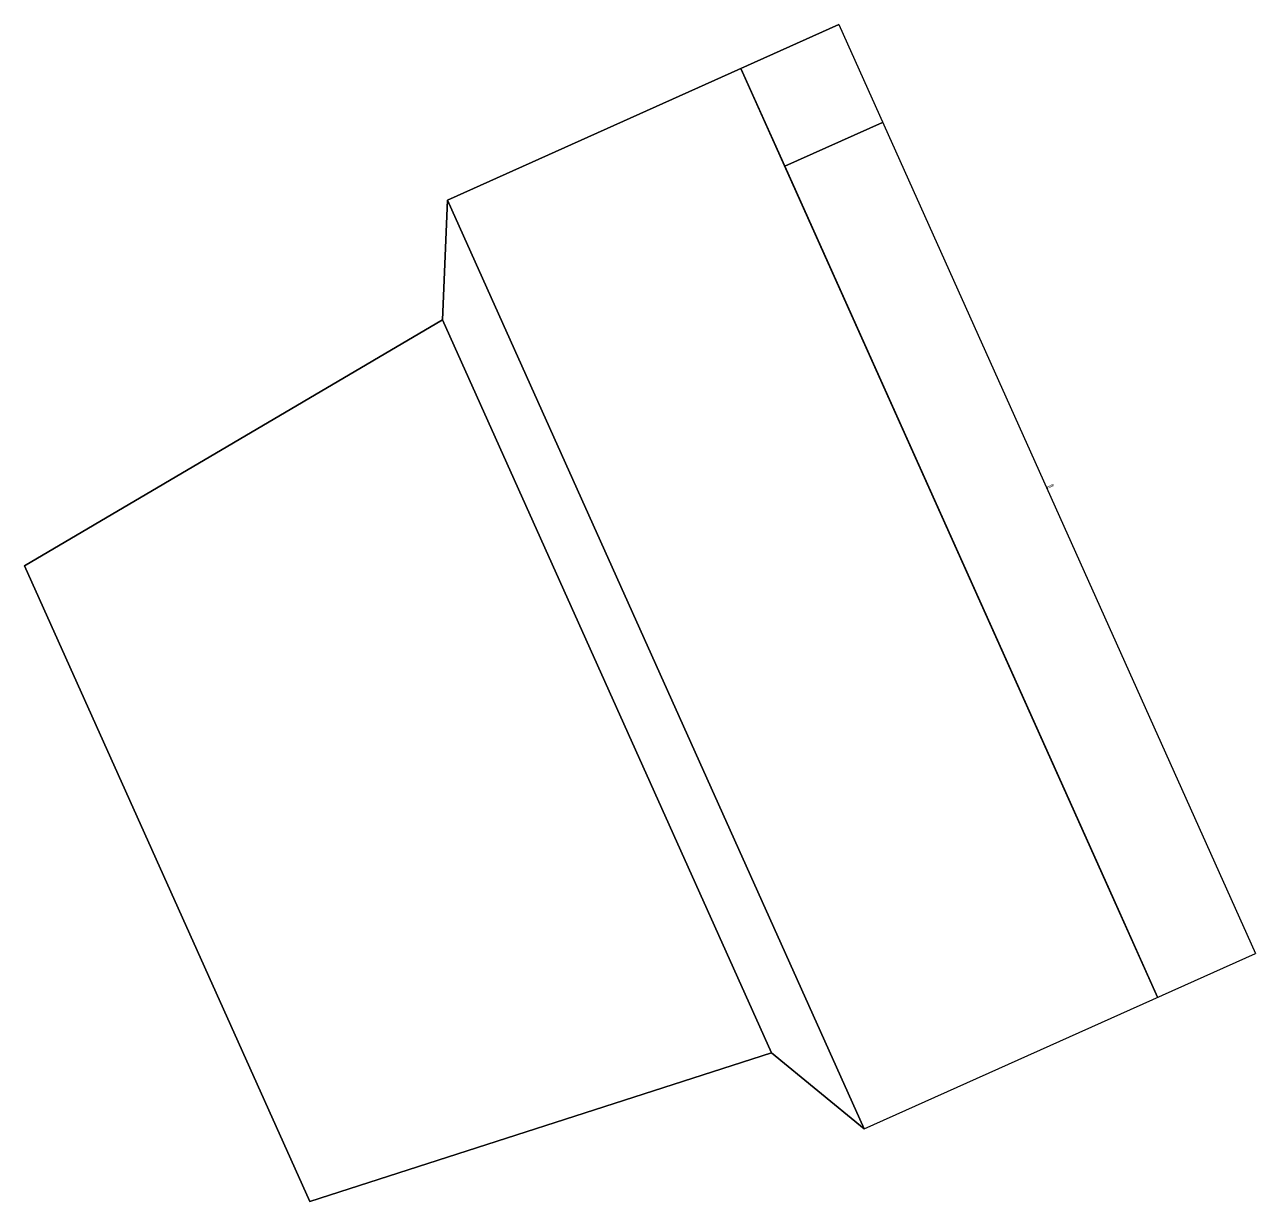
# Model space of a CAD drawing. Extents: x 32787 to 33223, y 34862 to 35279.
import ezdxf

# ---------------------------------------------------------------- set-up
doc = ezdxf.new("R2010")
doc.units = 0
doc.header["$LTSCALE"] = 20
doc.header["$MEASUREMENT"] = 0
doc.layers.add('2', color=4, linetype='CONTINUOUS')

msp = doc.modelspace()

# ---------------------------------------------------------------- linework, layer by layer
at = {"layer": '2', "color": 2}
for points, invisible_edges in [([(32936.49, 35217.08), (32936.49, 35217.08, 341.76), (33075.08, 35279.25)], 2), ([(33075.08, 35279.25, 341.76), (33075.08, 35279.25), (32936.49, 35217.08, 341.76)], 2), ([(33084.14, 34887.94), (32936.49, 35217.08), (33075.08, 35279.25)], 12), ([(33075.08, 35279.25), (33075.08, 35279.25, 341.76), (33090.62, 35244.61, 37.97)], 14), ([(33075.08, 35279.25), (33222.73, 34950.11), (33075.08, 35279.25)], 14), ([(33090.62, 35244.61, 303.78), (33090.62, 35244.61, 37.97), (33075.08, 35279.25, 341.76)], 14), ([(33055.97, 35229.06, 37.97), (33090.62, 35244.61, 37.97), (33055.97, 35229.06, 303.78)], 2), ([(33090.62, 35244.61, 303.78), (33055.97, 35229.06, 303.78), (33090.62, 35244.61, 37.97)], 2), ([(32934.71, 35174.67, 56.96), (32936.49, 35217.08), (33084.14, 34887.94)], 12), ([(32936.49, 35217.08, 341.76), (32936.49, 35217.08), (32934.71, 35174.67, 56.96)], 12), ([(32934.71, 35174.67, 56.96), (32934.71, 35174.67, 284.8), (32936.49, 35217.08, 341.76)], 12), ([(32936.49, 35217.08, 341.76), (32934.71, 35174.67, 284.8), (33084.14, 34887.94, 341.76)], 2), ([(32786.57, 35087.4, 94.93), (32786.57, 35087.4, 246.82), (32934.71, 35174.67, 56.96)], 2), ([(32934.71, 35174.67, 284.8), (32934.71, 35174.67, 56.96), (32786.57, 35087.4, 246.82)], 2), ([(32786.57, 35087.4, 94.93), (32934.71, 35174.67, 56.96), (33051.28, 34914.82, 56.96)], 12), ([(32934.71, 35174.67, 284.8), (32786.57, 35087.4, 246.82), (33051.28, 34914.82, 284.8)], 2), ([(33084.14, 34887.94), (33051.28, 34914.82, 56.96), (32934.71, 35174.67, 56.96)], 12), ([(33051.28, 34914.82, 284.8), (33084.14, 34887.94, 341.76), (32934.71, 35174.67, 284.8)], 2), ([(32786.57, 35087.4, 246.82), (32786.57, 35087.4, 94.93), (32887.6, 34862.2, 94.93)], 12), ([(32887.6, 34862.2, 94.93), (32887.6, 34862.2, 246.82), (32786.57, 35087.4, 246.82)], 12), ([(33051.28, 34914.82, 56.96), (32887.6, 34862.2, 94.93), (32786.57, 35087.4, 94.93)], 12), ([(32887.6, 34862.2, 246.82), (33051.28, 34914.82, 284.8), (32786.57, 35087.4, 246.82)], 2), ([(33084.14, 34887.94, 341.76), (33084.14, 34887.94), (33222.73, 34950.11)], 12), ([(32887.6, 34862.2, 246.82), (32887.6, 34862.2, 94.93), (33051.28, 34914.82, 284.8)], 2), ([(33051.28, 34914.82, 56.96), (33051.28, 34914.82, 284.8), (32887.6, 34862.2, 94.93)], 2), ([(33051.28, 34914.82, 284.8), (33051.28, 34914.82, 56.96), (33084.14, 34887.94)], 12), ([(33084.14, 34887.94), (33084.14, 34887.94, 341.76), (33051.28, 34914.82, 284.8)], 12)]:
    msp.add_3dface(points, dxfattribs=dict(at, invisible_edges=invisible_edges))

# ---------------------------------------------------------------- texts
at = {"layer": '2', "color": 2, "oblique": -180, "text_generation_flag": 6, "width": 0.8, "flags": 9}
for tag, s in [('YSIZE', '241'), ('XSIZE', '229'), ('ZSIZE', '229')]:
    msp.add_attdef(tag, (33148.9, 35114.68), s, height=0.748, rotation=204.1607, dxfattribs=at)

# ---------------------------------------------------------------- meshes
at = {"layer": '2', "color": 2}
mesh = msp.add_polyface(dxfattribs=at)
corners = [(33055.97, 35229.06, 303.78), (33172.54, 34969.21, 303.78), (33188.08, 34934.57), (33040.43, 35263.71, 341.76)]
mesh.append_faces([[corners[k] for k in face] for face in [(0, 1, 2), (2, 3, 0)]], dxfattribs={"vtx2": -1, "color": 2})

doc.saveas('drawing.dxf')
